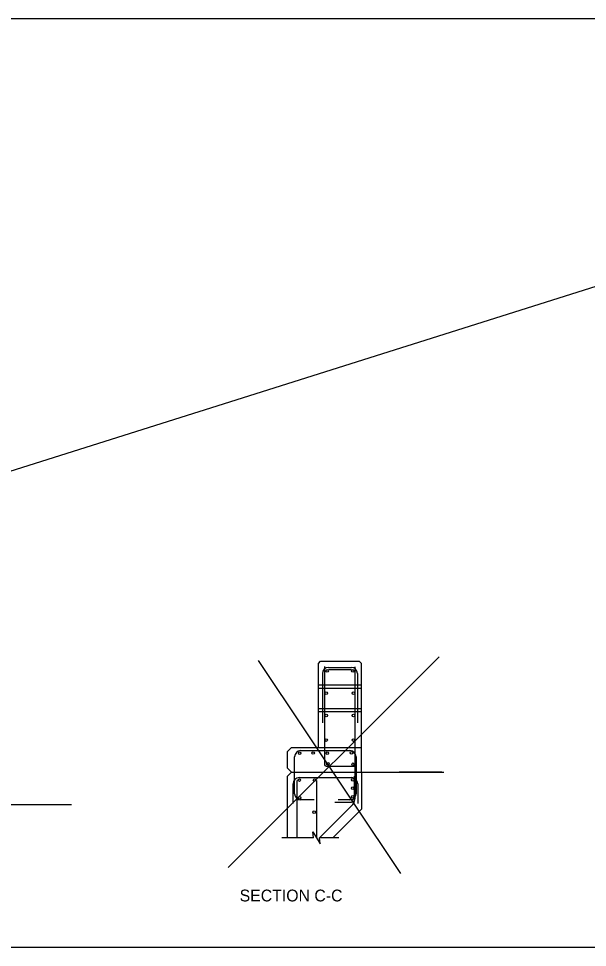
# Model space of a CAD drawing. Extents: x -815.1 to -729.9, y 412.9 to 478.6.
# Drawn here: x -768.47 to -753.08, y 453.45 to 478.57 of the extents above; entities that cross this region are included whole.
import ezdxf

# ---------------------------------------------------------------- set-up
doc = ezdxf.new("R2010")
doc.units = 0
for name, color, linetype in [('60 Nongeo Data', 7, 'Continuous'), ('rd_PROFILE-FINISH', 7, 'Continuous'), ('str_Concrete-A', 7, 'Continuous'), ('str_Concrete-B', 7, 'Continuous'), ('str_Grades-A', 7, 'Continuous'), ('str_Reinforcement-A', 7, 'Continuous'), ('str_Reinforcement-B', 7, 'Continuous'), ('str_Reinforcement-D', 7, 'Continuous'), ('str_Reinforcement-E', 7, 'Continuous'), ('str_Structural-Steel-A', 7, 'Continuous'), ('str_Text-A', 7, 'Continuous')]:
    doc.layers.add(name, color=color, linetype=linetype)

msp = doc.modelspace()

# ---------------------------------------------------------------- linework, layer by layer
at = {"layer": '60 Nongeo Data'}
msp.add_line((-809.536, 453.445), (-729.905, 478.567), dxfattribs=at)
msp.add_lwpolyline([(-809.536, 478.567), (-729.905, 478.567), (-729.905, 453.445), (-809.536, 453.445)], close=True, dxfattribs=at)
at = {"layer": 'rd_PROFILE-FINISH'}
msp.add_line((-759.191, 458.185), (-756.967, 458.185), dxfattribs=at)
at = {"layer": 'str_Concrete-A'}
for p, q in [((-760.357, 461.122), (-760.295, 461.184)), ((-760.357, 458.851), (-760.357, 461.122)), ((-760.295, 461.184), (-759.253, 461.184)), ((-759.253, 461.184), (-759.191, 461.122)), ((-759.191, 458.851), (-759.191, 461.122)), ((-761.08, 458.851), (-761.191, 458.74)), ((-761.191, 458.296), (-761.191, 458.74)), ((-761.08, 458.851), (-760.357, 458.851)), ((-760.357, 458.851), (-759.191, 458.851)), ((-759.191, 458.185), (-759.191, 458.851)), ((-761.08, 458.185), (-761.191, 458.296)), ((-761.08, 458.185), (-761.191, 458.073)), ((-761.191, 456.411), (-761.191, 458.073)), ((-761.08, 458.185), (-759.191, 458.185)), ((-759.191, 458.185), (-759.191, 457.185)), ((-759.964, 456.411), (-759.191, 457.185)), ((-760.489, 456.411), (-761.346, 456.411)), ((-759.803, 456.411), (-760.329, 456.411))]:
    msp.add_line(p, q, dxfattribs=at)
msp.add_lwpolyline([(-760.489, 456.411), (-760.509, 456.571), (-760.309, 456.251), (-760.329, 456.411)], dxfattribs=at)
at = {"layer": 'str_Concrete-B'}
for p, q in [((-762.795, 455.611), (-757.093, 461.302)), ((-761.983, 461.204), (-758.133, 455.448))]:
    msp.add_line(p, q, dxfattribs=at)
at = {"layer": 'str_Grades-A'}
for p, q in [((-757.015, 458.185), (-758.172, 458.185)), ((-769.487, 457.312), (-767.038, 457.312))]:
    msp.add_line(p, q, dxfattribs=at)
at = {"layer": 'str_Reinforcement-A'}
for p, q in [((-760.191, 461.042), (-760.191, 458.393)), ((-760.085, 461.018), (-759.463, 461.018)), ((-759.357, 457.482), (-759.357, 461.033)), ((-760.246, 460.856), (-760.246, 459.518)), ((-760.085, 460.96), (-759.463, 460.96)), ((-759.302, 460.856), (-759.302, 459.518)), ((-760.149, 458.351), (-759.315, 458.351)), ((-760.872, 458.039), (-759.457, 458.039)), ((-759.378, 457.43), (-759.378, 458.077)), ((-761.039, 457.336), (-761.039, 457.872)), ((-760.934, 456.411), (-760.934, 457.962)), ((-760.397, 456.411), (-760.397, 457.962)), ((-759.29, 457.872), (-759.29, 457.336)), ((-759.427, 457.312), (-760.327, 456.411)), ((-759.915, 457.378), (-759.462, 457.378))]:
    msp.add_line(p, q, dxfattribs=at)
for centre, radius, start, end in [((-760.085, 460.856), 0.162, 90, 180), ((-759.463, 460.856), 0.162, 0, 90), ((-760.149, 458.393), 0.0417, 180, 270), ((-760.872, 457.872), 0.167, 90, 180), ((-759.457, 457.872), 0.167, 0, 90), ((-759.462, 457.482), 0.104, 270, 360), ((-759.545, 457.43), 0.167, 315, 0)]:
    msp.add_arc(centre, radius, start, end, dxfattribs=at)
at = {"layer": 'str_Reinforcement-B'}
for p, q in [((-760.834, 458.768), (-759.503, 458.768)), ((-761, 457.601), (-761, 458.601)), ((-759.337, 458.601), (-759.337, 457.601)), ((-760.467, 457.435), (-760.834, 457.435)), ((-759.503, 457.435), (-759.818, 457.435))]:
    msp.add_line(p, q, dxfattribs=at)
for centre, start, end in [((-760.834, 458.601), 90, 180), ((-759.503, 458.601), 0, 90), ((-760.834, 457.601), 180, 270), ((-759.503, 457.601), 270, 360)]:
    msp.add_arc(centre, 0.167, start, end, dxfattribs=at)
at = {"layer": 'str_Reinforcement-D'}
for centre in [(-760.863, 458.698), (-760.496, 458.703), (-760.115, 458.701), (-759.459, 458.707), (-760.1, 458.411), (-759.421, 458.399), (-760.871, 457.972), (-760.459, 457.974), (-759.426, 457.979), (-759.428, 457.752), (-760.863, 457.493), (-759.429, 457.518), (-760.469, 457.102)]:
    msp.add_circle(centre, 0.0348, dxfattribs=at)
at = {"layer": 'str_Reinforcement-E'}
for centre in [(-760.121, 460.923), (-759.427, 460.923), (-760.143, 460.321), (-759.405, 460.321), (-760.143, 459.719), (-759.405, 459.719), (-760.143, 459.053), (-759.405, 459.053)]:
    msp.add_circle(centre, 0.0348, dxfattribs=at)
at = {"layer": 'str_Structural-Steel-A'}
for p, q in [((-760.357, 460.544), (-759.191, 460.544)), ((-760.357, 460.461), (-759.191, 460.461)), ((-760.357, 459.908), (-759.191, 459.908)), ((-760.357, 459.825), (-759.191, 459.825))]:
    msp.add_line(p, q, dxfattribs=at)

# ---------------------------------------------------------------- texts
at = {"layer": 'str_Text-A'}
msp.add_text('SECTION C-C', height=0.32004, dxfattribs=at).set_placement((-762.486, 454.689))

doc.saveas('drawing.dxf')
